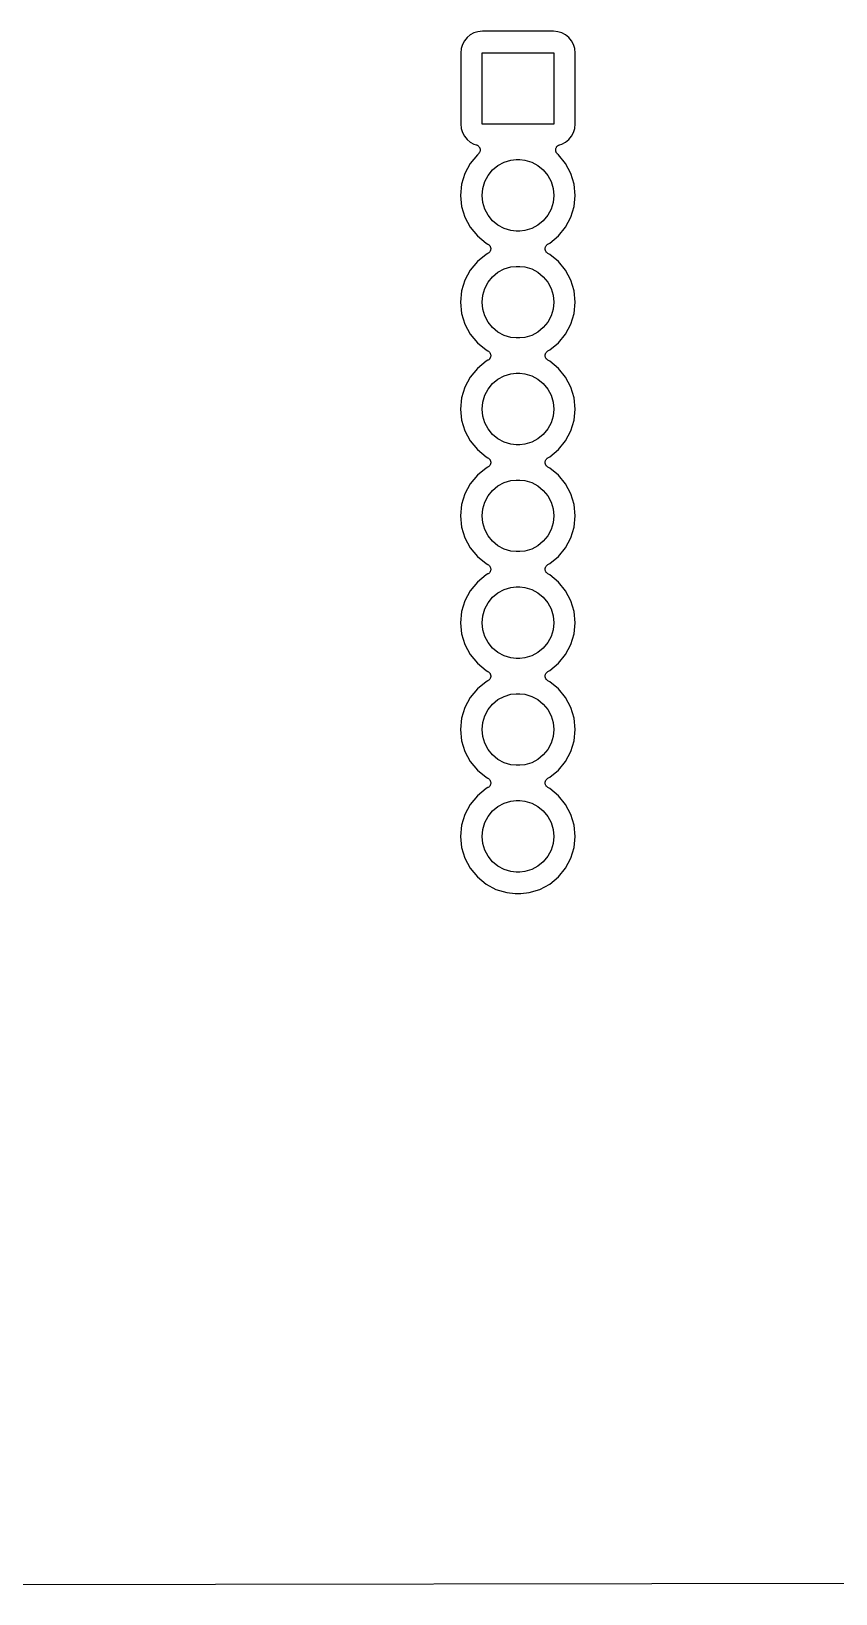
# Model space of a CAD drawing. Extents: x 1.71 to 9.75, y -6.32 to -1.22.
# Drawn here: x 8.242 to 8.996, y -6.322 to -4.859 of the extents above; entities that cross this region are included whole.
import ezdxf

# ---------------------------------------------------------------- set-up
doc = ezdxf.new("R2010")
doc.units = 0
doc.header["$MEASUREMENT"] = 0
doc.layers.add('BLACK', color=7, linetype='CONTINUOUS')

msp = doc.modelspace()

# ---------------------------------------------------------------- linework, layer by layer
at = {"layer": 'BLACK', "linetype": 'CONTINUOUS'}
for p, q in [((8.64783, -4.86817), (8.64597, -4.87164)), ((8.65032, -4.86512), (8.64783, -4.86817)), ((8.65337, -4.86263), (8.65032, -4.86512)), ((8.65684, -4.86077), (8.65337, -4.86263)), ((8.66061, -4.85962), (8.65684, -4.86077)), ((8.66478, -4.85921), (8.66061, -4.85962)), ((8.73122, -4.85921), (8.66478, -4.85921)), ((8.73539, -4.85962), (8.73122, -4.85921)), ((8.73916, -4.86077), (8.73539, -4.85962)), ((8.74263, -4.86263), (8.73916, -4.86077)), ((8.74568, -4.86512), (8.74263, -4.86263)), ((8.74817, -4.86817), (8.74568, -4.86512)), ((8.75003, -4.87164), (8.74817, -4.86817)), ((8.64482, -4.87541), (8.64441, -4.87958)), ((8.64441, -4.87958), (8.64441, -4.94602)), ((8.64597, -4.87164), (8.64482, -4.87541)), ((8.66454, -4.94626), (8.66454, -4.87934)), ((8.66454, -4.87934), (8.73146, -4.87934)), ((8.73146, -4.87934), (8.73146, -4.94626)), ((8.75118, -4.87541), (8.75003, -4.87164)), ((8.75159, -4.87958), (8.75118, -4.87541)), ((8.75159, -4.94602), (8.75159, -4.87958)), ((8.64441, -4.94602), (8.64482, -4.95019)), ((8.64482, -4.95019), (8.64597, -4.95396)), ((8.64597, -4.95396), (8.64783, -4.95743)), ((8.64783, -4.95743), (8.65032, -4.96048)), ((8.73146, -4.94626), (8.66454, -4.94626)), ((8.74568, -4.96048), (8.74817, -4.95743)), ((8.74817, -4.95743), (8.75003, -4.95396)), ((8.75003, -4.95396), (8.75118, -4.95019)), ((8.75118, -4.95019), (8.75159, -4.94602)), ((8.65032, -4.96048), (8.65337, -4.96297)), ((8.65337, -4.96297), (8.65684, -4.96483)), ((8.65684, -4.96483), (8.65908, -4.96551)), ((8.65908, -4.96551), (8.65913, -4.96553)), ((8.65913, -4.96553), (8.65913, -4.96553)), ((8.65913, -4.96553), (8.65913, -4.96553)), ((8.65913, -4.96553), (8.65915, -4.96553)), ((8.65915, -4.96553), (8.6596, -4.96572)), ((8.6596, -4.96572), (8.66003, -4.96591)), ((8.66003, -4.96591), (8.66004, -4.96591)), ((8.66004, -4.96591), (8.66005, -4.96592)), ((8.66005, -4.96592), (8.66045, -4.96619)), ((8.66045, -4.96619), (8.66084, -4.96646)), ((8.66084, -4.96646), (8.66084, -4.96646)), ((8.66084, -4.96646), (8.66085, -4.96647)), ((8.66085, -4.96647), (8.66119, -4.96682)), ((8.66119, -4.96682), (8.66152, -4.96715)), ((8.66152, -4.96715), (8.66153, -4.96716)), ((8.66153, -4.96716), (8.66153, -4.96717)), ((8.66153, -4.96717), (8.6618, -4.96757)), ((8.6618, -4.96757), (8.66206, -4.96797)), ((8.66222, -4.97223), (8.66204, -4.97266)), ((8.66206, -4.96797), (8.66206, -4.96798)), ((8.66206, -4.96798), (8.66207, -4.96799)), ((8.66207, -4.96799), (8.66225, -4.96843)), ((8.66241, -4.97178), (8.66222, -4.97223)), ((8.66225, -4.96843), (8.66243, -4.96887)), ((8.66251, -4.97129), (8.66241, -4.97176)), ((8.66241, -4.97176), (8.66241, -4.97177)), ((8.66241, -4.97177), (8.66241, -4.97178)), ((8.66243, -4.96887), (8.66243, -4.96888)), ((8.66243, -4.96888), (8.66243, -4.96889)), ((8.66243, -4.96889), (8.66252, -4.96936)), ((8.66261, -4.97082), (8.66251, -4.97129)), ((8.66252, -4.96936), (8.66261, -4.96983)), ((8.66261, -4.96983), (8.66261, -4.96984)), ((8.66261, -4.96984), (8.66261, -4.96985)), ((8.66261, -4.96985), (8.66261, -4.97033)), ((8.66261, -4.97033), (8.66261, -4.9708)), ((8.66261, -4.9708), (8.66261, -4.97081)), ((8.66261, -4.97081), (8.66261, -4.97082)), ((8.73339, -4.96978), (8.7334, -4.96977)), ((8.73339, -4.97025), (8.73339, -4.96978)), ((8.73339, -4.97073), (8.73339, -4.97025)), ((8.73339, -4.97074), (8.73339, -4.97073)), ((8.73339, -4.97076), (8.73339, -4.97074)), ((8.73348, -4.97123), (8.73339, -4.97076)), ((8.7334, -4.96976), (8.73349, -4.96929)), ((8.7334, -4.96977), (8.7334, -4.96976)), ((8.73357, -4.97169), (8.73348, -4.97123)), ((8.73349, -4.96929), (8.73359, -4.96882)), ((8.73357, -4.9717), (8.73357, -4.97169)), ((8.73357, -4.97171), (8.73357, -4.9717)), ((8.73375, -4.97216), (8.73357, -4.97171)), ((8.73359, -4.9688), (8.73378, -4.96837)), ((8.73359, -4.96881), (8.73359, -4.9688)), ((8.73359, -4.96882), (8.73359, -4.96881)), ((8.73393, -4.9726), (8.73375, -4.97216)), ((8.73378, -4.96837), (8.73397, -4.96792)), ((8.73397, -4.96791), (8.73398, -4.9679)), ((8.73397, -4.96792), (8.73397, -4.96791)), ((8.73398, -4.9679), (8.73424, -4.96751)), ((8.73424, -4.96751), (8.73451, -4.96711)), ((8.73451, -4.96711), (8.73452, -4.96711)), ((8.73452, -4.9671), (8.73487, -4.96676)), ((8.73452, -4.96711), (8.73452, -4.9671)), ((8.73487, -4.96676), (8.7352, -4.96643)), ((8.7352, -4.96643), (8.73521, -4.96642)), ((8.73521, -4.96642), (8.73522, -4.96641)), ((8.73522, -4.96641), (8.73562, -4.96615)), ((8.73562, -4.96615), (8.73601, -4.96588)), ((8.73601, -4.96588), (8.73602, -4.96588)), ((8.73602, -4.96588), (8.73603, -4.96587)), ((8.73603, -4.96587), (8.73648, -4.96569)), ((8.73648, -4.96569), (8.73692, -4.96551)), ((8.73692, -4.96551), (8.73916, -4.96483)), ((8.73916, -4.96483), (8.74263, -4.96297)), ((8.74263, -4.96297), (8.74568, -4.96048)), ((8.65333, -4.98295), (8.64837, -4.99224)), ((8.66001, -4.97481), (8.65333, -4.98295)), ((8.66081, -4.97416), (8.66001, -4.97481)), ((8.66114, -4.97383), (8.66081, -4.97416)), ((8.66148, -4.97349), (8.66114, -4.97383)), ((8.66149, -4.97348), (8.66148, -4.97349)), ((8.6615, -4.97347), (8.66149, -4.97348)), ((8.66176, -4.97308), (8.6615, -4.97347)), ((8.66203, -4.97268), (8.66176, -4.97308)), ((8.66204, -4.97266), (8.66203, -4.97267)), ((8.66203, -4.97267), (8.66203, -4.97268)), ((8.67422, -4.98902), (8.67932, -4.98484)), ((8.67932, -4.98484), (8.68513, -4.98173)), ((8.68513, -4.98173), (8.69144, -4.97982)), ((8.69144, -4.97982), (8.69636, -4.97934)), ((8.69636, -4.97934), (8.69964, -4.97934)), ((8.69964, -4.97934), (8.70456, -4.97982)), ((8.70456, -4.97982), (8.71087, -4.98173)), ((8.71087, -4.98173), (8.71668, -4.98484)), ((8.71668, -4.98484), (8.72178, -4.98902)), ((8.73393, -4.97261), (8.73393, -4.9726)), ((8.73394, -4.97262), (8.73393, -4.97261)), ((8.7342, -4.97301), (8.73394, -4.97262)), ((8.73446, -4.97342), (8.7342, -4.97301)), ((8.73447, -4.97342), (8.73446, -4.97342)), ((8.73447, -4.97343), (8.73447, -4.97342)), ((8.73481, -4.97377), (8.73447, -4.97343)), ((8.73514, -4.97412), (8.73481, -4.97377)), ((8.73516, -4.97413), (8.73514, -4.97412)), ((8.73519, -4.97416), (8.73516, -4.97413)), ((8.73516, -4.97413), (8.73516, -4.97413)), ((8.73516, -4.97413), (8.73516, -4.97413)), ((8.73599, -4.97481), (8.73519, -4.97416)), ((8.74267, -4.98295), (8.73599, -4.97481)), ((8.74763, -4.99224), (8.74267, -4.98295)), ((8.64837, -4.99224), (8.64531, -5.00232)), ((8.66502, -5.00624), (8.66693, -4.99993)), ((8.66693, -4.99993), (8.67004, -4.99412)), ((8.67004, -4.99412), (8.67422, -4.98902)), ((8.72178, -4.98902), (8.72596, -4.99412)), ((8.72596, -4.99412), (8.72907, -4.99993)), ((8.72907, -4.99993), (8.73098, -5.00624)), ((8.75069, -5.00232), (8.74763, -4.99224)), ((8.64531, -5.00232), (8.64428, -5.0128)), ((8.64428, -5.0128), (8.64531, -5.02328)), ((8.66437, -5.0128), (8.66502, -5.00624)), ((8.66502, -5.01936), (8.66437, -5.0128)), ((8.73098, -5.00624), (8.73163, -5.0128)), ((8.73163, -5.0128), (8.73098, -5.01936)), ((8.75172, -5.0128), (8.75069, -5.00232)), ((8.75069, -5.02328), (8.75172, -5.0128)), ((8.64531, -5.02328), (8.64837, -5.03336)), ((8.66693, -5.02567), (8.66502, -5.01936)), ((8.67004, -5.03148), (8.66693, -5.02567)), ((8.72907, -5.02567), (8.72596, -5.03148)), ((8.73098, -5.01936), (8.72907, -5.02567)), ((8.74763, -5.03336), (8.75069, -5.02328)), ((8.64837, -5.03336), (8.65333, -5.04265)), ((8.65333, -5.04265), (8.66001, -5.05079)), ((8.67422, -5.03658), (8.67004, -5.03148)), ((8.67932, -5.04076), (8.67422, -5.03658)), ((8.68513, -5.04387), (8.67932, -5.04076)), ((8.69144, -5.04578), (8.68513, -5.04387)), ((8.71087, -5.04387), (8.70456, -5.04578)), ((8.71668, -5.04076), (8.71087, -5.04387)), ((8.72178, -5.03658), (8.71668, -5.04076)), ((8.72596, -5.03148), (8.72178, -5.03658)), ((8.73599, -5.05079), (8.74267, -5.04265)), ((8.74267, -5.04265), (8.74763, -5.03336)), ((8.66001, -5.05079), (8.66815, -5.05747)), ((8.66815, -5.05747), (8.66988, -5.05839)), ((8.66988, -5.05839), (8.66992, -5.05841)), ((8.66992, -5.05841), (8.66992, -5.05841)), ((8.66992, -5.05841), (8.66992, -5.05841)), ((8.66992, -5.05841), (8.66994, -5.05842)), ((8.66994, -5.05842), (8.67033, -5.05869)), ((8.67033, -5.05869), (8.67072, -5.05896)), ((8.67072, -5.05896), (8.67073, -5.05897)), ((8.67073, -5.05897), (8.67074, -5.05898)), ((8.67074, -5.05898), (8.67108, -5.05932)), ((8.67108, -5.05932), (8.67141, -5.05966)), ((8.67141, -5.05966), (8.67142, -5.05967)), ((8.67142, -5.05967), (8.67142, -5.05968)), ((8.67142, -5.05968), (8.67168, -5.06007)), ((8.67168, -5.06007), (8.67195, -5.06047)), ((8.69636, -5.04626), (8.69144, -5.04578)), ((8.69964, -5.04626), (8.69636, -5.04626)), ((8.70456, -5.04578), (8.69964, -5.04626)), ((8.72409, -5.06041), (8.72435, -5.06002)), ((8.72435, -5.06002), (8.72462, -5.05962)), ((8.72462, -5.05962), (8.72463, -5.05961)), ((8.72463, -5.05961), (8.72464, -5.0596)), ((8.72464, -5.0596), (8.72498, -5.05927)), ((8.72498, -5.05927), (8.72531, -5.05893)), ((8.72531, -5.05893), (8.72532, -5.05893)), ((8.72532, -5.05893), (8.72533, -5.05892)), ((8.72533, -5.05892), (8.72573, -5.05865)), ((8.72573, -5.05865), (8.72612, -5.05839)), ((8.72612, -5.05839), (8.72785, -5.05747)), ((8.72785, -5.05747), (8.73599, -5.05079)), ((8.66001, -5.07481), (8.65333, -5.08295)), ((8.66815, -5.06813), (8.66001, -5.07481)), ((8.66988, -5.06721), (8.66815, -5.06813)), ((8.67027, -5.06695), (8.66988, -5.06721)), ((8.67067, -5.06668), (8.67027, -5.06695)), ((8.67068, -5.06667), (8.67067, -5.06668)), ((8.67069, -5.06667), (8.67068, -5.06667)), ((8.67103, -5.06633), (8.67069, -5.06667)), ((8.67136, -5.066), (8.67103, -5.06633)), ((8.67137, -5.06599), (8.67136, -5.066)), ((8.67138, -5.06598), (8.67137, -5.06599)), ((8.67165, -5.06558), (8.67138, -5.06598)), ((8.67191, -5.06519), (8.67165, -5.06558)), ((8.67192, -5.06518), (8.67191, -5.06519)), ((8.67211, -5.06473), (8.67192, -5.06517)), ((8.67192, -5.06517), (8.67192, -5.06518)), ((8.67195, -5.06047), (8.67195, -5.06048)), ((8.67195, -5.06048), (8.67196, -5.06049)), ((8.67196, -5.06049), (8.67213, -5.06093)), ((8.67229, -5.06429), (8.67211, -5.06473)), ((8.67213, -5.06093), (8.67231, -5.06138)), ((8.6723, -5.06427), (8.67229, -5.06428)), ((8.67229, -5.06428), (8.67229, -5.06429)), ((8.67239, -5.0638), (8.6723, -5.06427)), ((8.67231, -5.06138), (8.67231, -5.06139)), ((8.67231, -5.06139), (8.67232, -5.0614)), ((8.67232, -5.0614), (8.67241, -5.06187)), ((8.67249, -5.06333), (8.67239, -5.0638)), ((8.67241, -5.06187), (8.6725, -5.06234)), ((8.6725, -5.06283), (8.67249, -5.06331)), ((8.67249, -5.06331), (8.67249, -5.06332)), ((8.67249, -5.06332), (8.67249, -5.06333)), ((8.6725, -5.06234), (8.6725, -5.06235)), ((8.6725, -5.06235), (8.6725, -5.06236)), ((8.6725, -5.06236), (8.6725, -5.06283)), ((8.7235, -5.06277), (8.72351, -5.06229)), ((8.7235, -5.06324), (8.7235, -5.06277)), ((8.7235, -5.06325), (8.7235, -5.06324)), ((8.7235, -5.06326), (8.7235, -5.06325)), ((8.72359, -5.06373), (8.7235, -5.06326)), ((8.72351, -5.06227), (8.72361, -5.0618)), ((8.72351, -5.06228), (8.72351, -5.06227)), ((8.72351, -5.06229), (8.72351, -5.06228)), ((8.72368, -5.0642), (8.72359, -5.06373)), ((8.72361, -5.0618), (8.7237, -5.06133)), ((8.72369, -5.06421), (8.72368, -5.0642)), ((8.72369, -5.06422), (8.72369, -5.06421)), ((8.72387, -5.06466), (8.72369, -5.06422)), ((8.7237, -5.06133), (8.72371, -5.06132)), ((8.72371, -5.06131), (8.72389, -5.06087)), ((8.72371, -5.06132), (8.72371, -5.06131)), ((8.72404, -5.06511), (8.72387, -5.06466)), ((8.72389, -5.06087), (8.72408, -5.06043)), ((8.72405, -5.06512), (8.72404, -5.06511)), ((8.72405, -5.06513), (8.72405, -5.06512)), ((8.72432, -5.06552), (8.72405, -5.06513)), ((8.72408, -5.06042), (8.72409, -5.06041)), ((8.72408, -5.06043), (8.72408, -5.06042)), ((8.72458, -5.06592), (8.72432, -5.06552)), ((8.72458, -5.06593), (8.72458, -5.06592)), ((8.72459, -5.06594), (8.72458, -5.06593)), ((8.72492, -5.06628), (8.72459, -5.06594)), ((8.72526, -5.06662), (8.72492, -5.06628)), ((8.72527, -5.06663), (8.72526, -5.06662)), ((8.72528, -5.06664), (8.72527, -5.06663)), ((8.72566, -5.0669), (8.72528, -5.06664)), ((8.72606, -5.06718), (8.72566, -5.0669)), ((8.72608, -5.06719), (8.72606, -5.06718)), ((8.72612, -5.06721), (8.72608, -5.06719)), ((8.72608, -5.06719), (8.72608, -5.06719)), ((8.72608, -5.06719), (8.72608, -5.06719)), ((8.72785, -5.06813), (8.72612, -5.06721)), ((8.73599, -5.07481), (8.72785, -5.06813)), ((8.74267, -5.08295), (8.73599, -5.07481)), ((8.65333, -5.08295), (8.64837, -5.09224)), ((8.67004, -5.09412), (8.67422, -5.08902)), ((8.67422, -5.08902), (8.67932, -5.08484)), ((8.67932, -5.08484), (8.68513, -5.08173)), ((8.68513, -5.08173), (8.69144, -5.07982)), ((8.69144, -5.07982), (8.69636, -5.07934)), ((8.69636, -5.07934), (8.69964, -5.07934)), ((8.69964, -5.07934), (8.70456, -5.07982)), ((8.70456, -5.07982), (8.71087, -5.08173)), ((8.71087, -5.08173), (8.71668, -5.08484)), ((8.71668, -5.08484), (8.72178, -5.08902)), ((8.72178, -5.08902), (8.72596, -5.09412)), ((8.74763, -5.09224), (8.74267, -5.08295)), ((8.64531, -5.10232), (8.64428, -5.1128)), ((8.64837, -5.09224), (8.64531, -5.10232)), ((8.66502, -5.10624), (8.66693, -5.09993)), ((8.66693, -5.09993), (8.67004, -5.09412)), ((8.72596, -5.09412), (8.72907, -5.09993)), ((8.72907, -5.09993), (8.73098, -5.10624)), ((8.75069, -5.10232), (8.74763, -5.09224)), ((8.75172, -5.1128), (8.75069, -5.10232)), ((8.64428, -5.1128), (8.64531, -5.12328)), ((8.66437, -5.1128), (8.66502, -5.10624)), ((8.66502, -5.11936), (8.66437, -5.1128)), ((8.73098, -5.10624), (8.73163, -5.1128)), ((8.73163, -5.1128), (8.73098, -5.11936)), ((8.75069, -5.12328), (8.75172, -5.1128)), ((8.64531, -5.12328), (8.64837, -5.13336)), ((8.64837, -5.13336), (8.65333, -5.14265)), ((8.66693, -5.12567), (8.66502, -5.11936)), ((8.67004, -5.13148), (8.66693, -5.12567)), ((8.67422, -5.13658), (8.67004, -5.13148)), ((8.72596, -5.13148), (8.72178, -5.13658)), ((8.72907, -5.12567), (8.72596, -5.13148)), ((8.73098, -5.11936), (8.72907, -5.12567)), ((8.74267, -5.14265), (8.74763, -5.13336)), ((8.74763, -5.13336), (8.75069, -5.12328)), ((8.65333, -5.14265), (8.66001, -5.15079)), ((8.67932, -5.14076), (8.67422, -5.13658)), ((8.68513, -5.14387), (8.67932, -5.14076)), ((8.69144, -5.14578), (8.68513, -5.14387)), ((8.69636, -5.14626), (8.69144, -5.14578)), ((8.69964, -5.14626), (8.69636, -5.14626)), ((8.70456, -5.14578), (8.69964, -5.14626)), ((8.71087, -5.14387), (8.70456, -5.14578)), ((8.71668, -5.14076), (8.71087, -5.14387)), ((8.72178, -5.13658), (8.71668, -5.14076)), ((8.73599, -5.15079), (8.74267, -5.14265)), ((8.66001, -5.15079), (8.66815, -5.15747)), ((8.66815, -5.15747), (8.66988, -5.15839)), ((8.66988, -5.15839), (8.66992, -5.15841)), ((8.66992, -5.15841), (8.66992, -5.15841)), ((8.66992, -5.15841), (8.66992, -5.15841)), ((8.66992, -5.15841), (8.66994, -5.15842)), ((8.66994, -5.15842), (8.67033, -5.15869)), ((8.67033, -5.15869), (8.67072, -5.15896)), ((8.67072, -5.15896), (8.67073, -5.15897)), ((8.67073, -5.15897), (8.67074, -5.15898)), ((8.67074, -5.15898), (8.67108, -5.15932)), ((8.67108, -5.15932), (8.67141, -5.15966)), ((8.67141, -5.15966), (8.67142, -5.15967)), ((8.67142, -5.15967), (8.67142, -5.15968)), ((8.67142, -5.15968), (8.67168, -5.16007)), ((8.67168, -5.16007), (8.67195, -5.16047)), ((8.67195, -5.16047), (8.67195, -5.16048)), ((8.67195, -5.16048), (8.67196, -5.16049)), ((8.67196, -5.16049), (8.67213, -5.16093)), ((8.67213, -5.16093), (8.67231, -5.16138)), ((8.67231, -5.16138), (8.67231, -5.16139)), ((8.67231, -5.16139), (8.67232, -5.1614)), ((8.67232, -5.1614), (8.67241, -5.16187)), ((8.67241, -5.16187), (8.6725, -5.16234)), ((8.6725, -5.16234), (8.6725, -5.16235)), ((8.6725, -5.16235), (8.6725, -5.16236)), ((8.6725, -5.16236), (8.6725, -5.16283)), ((8.7235, -5.16277), (8.72351, -5.16229)), ((8.72351, -5.16227), (8.72361, -5.1618)), ((8.72351, -5.16228), (8.72351, -5.16227)), ((8.72351, -5.16229), (8.72351, -5.16228)), ((8.72361, -5.1618), (8.7237, -5.16133)), ((8.7237, -5.16133), (8.72371, -5.16132)), ((8.72371, -5.16131), (8.72389, -5.16087)), ((8.72371, -5.16132), (8.72371, -5.16131)), ((8.72389, -5.16087), (8.72408, -5.16043)), ((8.72408, -5.16042), (8.72409, -5.16041)), ((8.72408, -5.16043), (8.72408, -5.16042)), ((8.72409, -5.16041), (8.72435, -5.16002)), ((8.72435, -5.16002), (8.72462, -5.15962)), ((8.72462, -5.15962), (8.72463, -5.15961)), ((8.72463, -5.15961), (8.72464, -5.1596)), ((8.72464, -5.1596), (8.72498, -5.15927)), ((8.72498, -5.15927), (8.72531, -5.15893)), ((8.72531, -5.15893), (8.72532, -5.15893)), ((8.72532, -5.15893), (8.72533, -5.15892)), ((8.72533, -5.15892), (8.72573, -5.15865)), ((8.72573, -5.15865), (8.72612, -5.15839)), ((8.72612, -5.15839), (8.72785, -5.15747)), ((8.72785, -5.15747), (8.73599, -5.15079)), ((8.66001, -5.17481), (8.65333, -5.18295)), ((8.66815, -5.16813), (8.66001, -5.17481)), ((8.66988, -5.16721), (8.66815, -5.16813)), ((8.67027, -5.16695), (8.66988, -5.16721)), ((8.67067, -5.16668), (8.67027, -5.16695)), ((8.67068, -5.16667), (8.67067, -5.16668)), ((8.67069, -5.16667), (8.67068, -5.16667)), ((8.67103, -5.16633), (8.67069, -5.16667)), ((8.67136, -5.166), (8.67103, -5.16633)), ((8.67137, -5.16599), (8.67136, -5.166)), ((8.67138, -5.16598), (8.67137, -5.16599)), ((8.67165, -5.16558), (8.67138, -5.16598)), ((8.67191, -5.16519), (8.67165, -5.16558)), ((8.67192, -5.16518), (8.67191, -5.16519)), ((8.67211, -5.16473), (8.67192, -5.16517)), ((8.67192, -5.16517), (8.67192, -5.16518)), ((8.67229, -5.16429), (8.67211, -5.16473)), ((8.6723, -5.16427), (8.67229, -5.16428)), ((8.67229, -5.16428), (8.67229, -5.16429)), ((8.67239, -5.1638), (8.6723, -5.16427)), ((8.67249, -5.16333), (8.67239, -5.1638)), ((8.6725, -5.16283), (8.67249, -5.16331)), ((8.67249, -5.16331), (8.67249, -5.16332)), ((8.67249, -5.16332), (8.67249, -5.16333)), ((8.7235, -5.16324), (8.7235, -5.16277)), ((8.7235, -5.16325), (8.7235, -5.16324)), ((8.7235, -5.16326), (8.7235, -5.16325)), ((8.72359, -5.16373), (8.7235, -5.16326)), ((8.72368, -5.1642), (8.72359, -5.16373)), ((8.72369, -5.16421), (8.72368, -5.1642)), ((8.72369, -5.16422), (8.72369, -5.16421)), ((8.72387, -5.16466), (8.72369, -5.16422)), ((8.72404, -5.16511), (8.72387, -5.16466)), ((8.72405, -5.16512), (8.72404, -5.16511)), ((8.72405, -5.16513), (8.72405, -5.16512)), ((8.72431, -5.16552), (8.72405, -5.16513)), ((8.72458, -5.16592), (8.72431, -5.16552)), ((8.72458, -5.16593), (8.72458, -5.16592)), ((8.72459, -5.16594), (8.72458, -5.16593)), ((8.72492, -5.16628), (8.72459, -5.16594)), ((8.72526, -5.16662), (8.72492, -5.16628)), ((8.72527, -5.16663), (8.72526, -5.16662)), ((8.72528, -5.16664), (8.72527, -5.16663)), ((8.72566, -5.1669), (8.72528, -5.16664)), ((8.72606, -5.16718), (8.72566, -5.1669)), ((8.72608, -5.16719), (8.72606, -5.16718)), ((8.72612, -5.16721), (8.72608, -5.16719)), ((8.72608, -5.16719), (8.72608, -5.16719)), ((8.72608, -5.16719), (8.72608, -5.16719)), ((8.72785, -5.16813), (8.72612, -5.16721)), ((8.73599, -5.17481), (8.72785, -5.16813)), ((8.74267, -5.18295), (8.73599, -5.17481)), ((8.65333, -5.18295), (8.64837, -5.19224)), ((8.67004, -5.19412), (8.67422, -5.18902)), ((8.67422, -5.18902), (8.67932, -5.18484)), ((8.67932, -5.18484), (8.68513, -5.18173)), ((8.68513, -5.18173), (8.69144, -5.17982)), ((8.69144, -5.17982), (8.69636, -5.17934)), ((8.69636, -5.17934), (8.69964, -5.17934)), ((8.69964, -5.17934), (8.70456, -5.17982)), ((8.70456, -5.17982), (8.71087, -5.18173)), ((8.71087, -5.18173), (8.71668, -5.18484)), ((8.71668, -5.18484), (8.72178, -5.18902)), ((8.72178, -5.18902), (8.72596, -5.19412)), ((8.74763, -5.19224), (8.74267, -5.18295)), ((8.64531, -5.20232), (8.64428, -5.2128)), ((8.64837, -5.19224), (8.64531, -5.20232)), ((8.66437, -5.2128), (8.66502, -5.20624)), ((8.66502, -5.20624), (8.66693, -5.19993)), ((8.66693, -5.19993), (8.67004, -5.19412)), ((8.72596, -5.19412), (8.72907, -5.19993)), ((8.72907, -5.19993), (8.73098, -5.20624)), ((8.73098, -5.20624), (8.73163, -5.2128)), ((8.75069, -5.20232), (8.74763, -5.19224)), ((8.75172, -5.2128), (8.75069, -5.20232)), ((8.64428, -5.2128), (8.64531, -5.22328)), ((8.66502, -5.21936), (8.66437, -5.2128)), ((8.66693, -5.22567), (8.66502, -5.21936)), ((8.73098, -5.21936), (8.72907, -5.22567)), ((8.73163, -5.2128), (8.73098, -5.21936)), ((8.75069, -5.22328), (8.75172, -5.2128)), ((8.64531, -5.22328), (8.64837, -5.23336)), ((8.64837, -5.23336), (8.65333, -5.24265)), ((8.67004, -5.23148), (8.66693, -5.22567)), ((8.67422, -5.23658), (8.67004, -5.23148)), ((8.72596, -5.23148), (8.72178, -5.23658)), ((8.72907, -5.22567), (8.72596, -5.23148)), ((8.74267, -5.24265), (8.74763, -5.23336)), ((8.74763, -5.23336), (8.75069, -5.22328)), ((8.65333, -5.24265), (8.66001, -5.25079)), ((8.67932, -5.24076), (8.67422, -5.23658)), ((8.68513, -5.24387), (8.67932, -5.24076)), ((8.69144, -5.24578), (8.68513, -5.24387)), ((8.69636, -5.24626), (8.69144, -5.24578)), ((8.69964, -5.24626), (8.69636, -5.24626)), ((8.70456, -5.24578), (8.69964, -5.24626)), ((8.71087, -5.24387), (8.70456, -5.24578)), ((8.71668, -5.24076), (8.71087, -5.24387)), ((8.72178, -5.23658), (8.71668, -5.24076)), ((8.73599, -5.25079), (8.74267, -5.24265)), ((8.66001, -5.25079), (8.66815, -5.25747)), ((8.66815, -5.25747), (8.66988, -5.25839)), ((8.66988, -5.25839), (8.66992, -5.25841)), ((8.66992, -5.25841), (8.66992, -5.25841)), ((8.66992, -5.25841), (8.66992, -5.25841)), ((8.66992, -5.25841), (8.66994, -5.25842)), ((8.66994, -5.25842), (8.67033, -5.25869)), ((8.67033, -5.25869), (8.67072, -5.25896)), ((8.67072, -5.25896), (8.67073, -5.25897)), ((8.67073, -5.25897), (8.67074, -5.25898)), ((8.67074, -5.25898), (8.67108, -5.25932)), ((8.67108, -5.25932), (8.67141, -5.25966)), ((8.67141, -5.25966), (8.67142, -5.25967)), ((8.67142, -5.25967), (8.67142, -5.25968)), ((8.67142, -5.25968), (8.67168, -5.26007)), ((8.67168, -5.26007), (8.67195, -5.26047)), ((8.67211, -5.26473), (8.67192, -5.26517)), ((8.67195, -5.26047), (8.67195, -5.26048)), ((8.67195, -5.26048), (8.67196, -5.26049)), ((8.67196, -5.26049), (8.67213, -5.26093)), ((8.67229, -5.26429), (8.67211, -5.26473)), ((8.67213, -5.26093), (8.67231, -5.26138)), ((8.6723, -5.26427), (8.67229, -5.26428)), ((8.67229, -5.26428), (8.67229, -5.26429)), ((8.67239, -5.2638), (8.6723, -5.26427)), ((8.67231, -5.26138), (8.67231, -5.26139)), ((8.67231, -5.26139), (8.67232, -5.2614)), ((8.67232, -5.2614), (8.67241, -5.26187)), ((8.67249, -5.26333), (8.67239, -5.2638)), ((8.67241, -5.26187), (8.6725, -5.26234)), ((8.6725, -5.26283), (8.67249, -5.26331)), ((8.67249, -5.26331), (8.67249, -5.26332)), ((8.67249, -5.26332), (8.67249, -5.26333)), ((8.6725, -5.26234), (8.6725, -5.26235)), ((8.6725, -5.26235), (8.6725, -5.26236)), ((8.6725, -5.26236), (8.6725, -5.26283)), ((8.7235, -5.26277), (8.72351, -5.26229)), ((8.7235, -5.26324), (8.7235, -5.26277)), ((8.7235, -5.26325), (8.7235, -5.26324)), ((8.7235, -5.26326), (8.7235, -5.26325)), ((8.72359, -5.26373), (8.7235, -5.26326)), ((8.72351, -5.26227), (8.72361, -5.2618)), ((8.72351, -5.26228), (8.72351, -5.26227)), ((8.72351, -5.26229), (8.72351, -5.26228)), ((8.72368, -5.2642), (8.72359, -5.26373)), ((8.72361, -5.2618), (8.7237, -5.26133)), ((8.72369, -5.26421), (8.72368, -5.2642)), ((8.72369, -5.26422), (8.72369, -5.26421)), ((8.72386, -5.26466), (8.72369, -5.26422)), ((8.7237, -5.26133), (8.72371, -5.26132)), ((8.72371, -5.26131), (8.72389, -5.26087)), ((8.72371, -5.26132), (8.72371, -5.26131)), ((8.72404, -5.26511), (8.72386, -5.26466)), ((8.72389, -5.26087), (8.72408, -5.26043)), ((8.72408, -5.26042), (8.72409, -5.26041)), ((8.72408, -5.26043), (8.72408, -5.26042)), ((8.72409, -5.26041), (8.72435, -5.26002)), ((8.72435, -5.26002), (8.72462, -5.25962)), ((8.72462, -5.25962), (8.72463, -5.25961)), ((8.72463, -5.25961), (8.72464, -5.2596)), ((8.72464, -5.2596), (8.72498, -5.25927)), ((8.72498, -5.25927), (8.72531, -5.25893)), ((8.72531, -5.25893), (8.72532, -5.25893)), ((8.72532, -5.25893), (8.72533, -5.25892)), ((8.72533, -5.25892), (8.72573, -5.25865)), ((8.72573, -5.25865), (8.72612, -5.25839)), ((8.72612, -5.25839), (8.72785, -5.25747)), ((8.72785, -5.25747), (8.73599, -5.25079)), ((8.66001, -5.27481), (8.65333, -5.28295)), ((8.66815, -5.26813), (8.66001, -5.27481)), ((8.66988, -5.26721), (8.66815, -5.26813)), ((8.67027, -5.26695), (8.66988, -5.26721)), ((8.67067, -5.26668), (8.67027, -5.26695)), ((8.67068, -5.26667), (8.67067, -5.26668)), ((8.67069, -5.26667), (8.67068, -5.26667)), ((8.67103, -5.26633), (8.67069, -5.26667)), ((8.67136, -5.266), (8.67103, -5.26633)), ((8.67137, -5.26599), (8.67136, -5.266)), ((8.67138, -5.26598), (8.67137, -5.26599)), ((8.67165, -5.26558), (8.67138, -5.26598)), ((8.67191, -5.26519), (8.67165, -5.26558)), ((8.67192, -5.26518), (8.67191, -5.26519)), ((8.67192, -5.26517), (8.67192, -5.26518)), ((8.69144, -5.27982), (8.69636, -5.27934)), ((8.69636, -5.27934), (8.69964, -5.27934)), ((8.69964, -5.27934), (8.70456, -5.27982)), ((8.72405, -5.26512), (8.72404, -5.26511)), ((8.72405, -5.26513), (8.72405, -5.26512)), ((8.72432, -5.26552), (8.72405, -5.26513)), ((8.72458, -5.26592), (8.72432, -5.26552)), ((8.72458, -5.26593), (8.72458, -5.26592)), ((8.72459, -5.26594), (8.72458, -5.26593)), ((8.72492, -5.26628), (8.72459, -5.26594)), ((8.72526, -5.26662), (8.72492, -5.26628)), ((8.72527, -5.26663), (8.72526, -5.26662)), ((8.72528, -5.26664), (8.72527, -5.26663)), ((8.72566, -5.2669), (8.72528, -5.26664)), ((8.72606, -5.26718), (8.72566, -5.2669)), ((8.72608, -5.26719), (8.72606, -5.26718)), ((8.72612, -5.26721), (8.72608, -5.26719)), ((8.72608, -5.26719), (8.72608, -5.26719)), ((8.72608, -5.26719), (8.72608, -5.26719)), ((8.72785, -5.26813), (8.72612, -5.26721)), ((8.73599, -5.27481), (8.72785, -5.26813)), ((8.74267, -5.28295), (8.73599, -5.27481)), ((8.64837, -5.29224), (8.64531, -5.30232)), ((8.65333, -5.28295), (8.64837, -5.29224)), ((8.66693, -5.29993), (8.67004, -5.29412)), ((8.67004, -5.29412), (8.67422, -5.28902)), ((8.67422, -5.28902), (8.67932, -5.28484)), ((8.67932, -5.28484), (8.68513, -5.28173)), ((8.68513, -5.28173), (8.69144, -5.27982)), ((8.70456, -5.27982), (8.71087, -5.28173)), ((8.71087, -5.28173), (8.71668, -5.28484)), ((8.71668, -5.28484), (8.72178, -5.28902)), ((8.72178, -5.28902), (8.72596, -5.29412)), ((8.72596, -5.29412), (8.72907, -5.29993)), ((8.74763, -5.29224), (8.74267, -5.28295)), ((8.75069, -5.30232), (8.74763, -5.29224)), ((8.64531, -5.30232), (8.64428, -5.3128)), ((8.66437, -5.3128), (8.66502, -5.30624)), ((8.66502, -5.30624), (8.66693, -5.29993)), ((8.72907, -5.29993), (8.73098, -5.30624)), ((8.73098, -5.30624), (8.73163, -5.3128)), ((8.75172, -5.3128), (8.75069, -5.30232)), ((8.64428, -5.3128), (8.64531, -5.32328)), ((8.64531, -5.32328), (8.64837, -5.33336)), ((8.66502, -5.31936), (8.66437, -5.3128)), ((8.66693, -5.32567), (8.66502, -5.31936)), ((8.73098, -5.31936), (8.72907, -5.32567)), ((8.73163, -5.3128), (8.73098, -5.31936)), ((8.74763, -5.33336), (8.75069, -5.32328)), ((8.75069, -5.32328), (8.75172, -5.3128)), ((8.64837, -5.33336), (8.65333, -5.34265)), ((8.67004, -5.33148), (8.66693, -5.32567)), ((8.67422, -5.33658), (8.67004, -5.33148)), ((8.67932, -5.34076), (8.67422, -5.33658)), ((8.72178, -5.33658), (8.71668, -5.34076)), ((8.72596, -5.33148), (8.72178, -5.33658)), ((8.72907, -5.32567), (8.72596, -5.33148)), ((8.74267, -5.34265), (8.74763, -5.33336)), ((8.65333, -5.34265), (8.66001, -5.35079)), ((8.66001, -5.35079), (8.66815, -5.35747)), ((8.68513, -5.34387), (8.67932, -5.34076)), ((8.69144, -5.34578), (8.68513, -5.34387)), ((8.69636, -5.34626), (8.69144, -5.34578)), ((8.69964, -5.34626), (8.69636, -5.34626)), ((8.70456, -5.34578), (8.69964, -5.34626)), ((8.71087, -5.34387), (8.70456, -5.34578)), ((8.71668, -5.34076), (8.71087, -5.34387)), ((8.72785, -5.35747), (8.73599, -5.35079)), ((8.73599, -5.35079), (8.74267, -5.34265)), ((8.66815, -5.35747), (8.66988, -5.35839)), ((8.66988, -5.36721), (8.66815, -5.36813)), ((8.66988, -5.35839), (8.66992, -5.35841)), ((8.67027, -5.36695), (8.66988, -5.36721)), ((8.66992, -5.35841), (8.66992, -5.35841)), ((8.66992, -5.35841), (8.66992, -5.35841)), ((8.66992, -5.35841), (8.66994, -5.35842)), ((8.66994, -5.35842), (8.67033, -5.35869)), ((8.67067, -5.36668), (8.67027, -5.36695)), ((8.67033, -5.35869), (8.67072, -5.35896)), ((8.67068, -5.36667), (8.67067, -5.36668)), ((8.67069, -5.36667), (8.67068, -5.36667)), ((8.67103, -5.36633), (8.67069, -5.36667)), ((8.67072, -5.35896), (8.67073, -5.35897)), ((8.67073, -5.35897), (8.67074, -5.35898)), ((8.67074, -5.35898), (8.67108, -5.35932)), ((8.67136, -5.366), (8.67103, -5.36633)), ((8.67108, -5.35932), (8.67141, -5.35966)), ((8.67137, -5.36599), (8.67136, -5.366)), ((8.67138, -5.36598), (8.67137, -5.36599)), ((8.67165, -5.36558), (8.67138, -5.36598)), ((8.67141, -5.35966), (8.67142, -5.35967)), ((8.67142, -5.35967), (8.67142, -5.35968)), ((8.67142, -5.35968), (8.67168, -5.36007)), ((8.67191, -5.36519), (8.67165, -5.36558)), ((8.67168, -5.36007), (8.67195, -5.36047)), ((8.67192, -5.36518), (8.67191, -5.36519)), ((8.67211, -5.36473), (8.67192, -5.36517)), ((8.67192, -5.36517), (8.67192, -5.36518)), ((8.67195, -5.36047), (8.67195, -5.36048)), ((8.67195, -5.36048), (8.67196, -5.36049)), ((8.67196, -5.36049), (8.67213, -5.36093)), ((8.67229, -5.36429), (8.67211, -5.36473)), ((8.67213, -5.36093), (8.67231, -5.36138)), ((8.6723, -5.36427), (8.67229, -5.36428)), ((8.67229, -5.36428), (8.67229, -5.36429)), ((8.67239, -5.3638), (8.6723, -5.36427)), ((8.67231, -5.36138), (8.67231, -5.36139)), ((8.67231, -5.36139), (8.67232, -5.3614)), ((8.67232, -5.3614), (8.67241, -5.36186)), ((8.67249, -5.36333), (8.67239, -5.3638)), ((8.67241, -5.36186), (8.6725, -5.36234)), ((8.6725, -5.36283), (8.67249, -5.36331)), ((8.67249, -5.36331), (8.67249, -5.36332)), ((8.67249, -5.36332), (8.67249, -5.36333)), ((8.6725, -5.36234), (8.6725, -5.36235)), ((8.6725, -5.36235), (8.6725, -5.36236)), ((8.6725, -5.36236), (8.6725, -5.36283)), ((8.7235, -5.36277), (8.72351, -5.36229)), ((8.7235, -5.36324), (8.7235, -5.36277)), ((8.7235, -5.36325), (8.7235, -5.36324)), ((8.7235, -5.36326), (8.7235, -5.36325)), ((8.72359, -5.36373), (8.7235, -5.36326)), ((8.72351, -5.36227), (8.72361, -5.3618)), ((8.72351, -5.36228), (8.72351, -5.36227)), ((8.72351, -5.36229), (8.72351, -5.36228)), ((8.72368, -5.3642), (8.72359, -5.36373)), ((8.72361, -5.3618), (8.7237, -5.36133)), ((8.72369, -5.36421), (8.72368, -5.3642)), ((8.72369, -5.36422), (8.72369, -5.36421)), ((8.72387, -5.36466), (8.72369, -5.36422)), ((8.7237, -5.36133), (8.72371, -5.36132)), ((8.72371, -5.36131), (8.72389, -5.36087)), ((8.72371, -5.36132), (8.72371, -5.36131)), ((8.72404, -5.36511), (8.72387, -5.36466)), ((8.72389, -5.36087), (8.72408, -5.36043)), ((8.72405, -5.36512), (8.72404, -5.36511)), ((8.72405, -5.36513), (8.72405, -5.36512)), ((8.72432, -5.36552), (8.72405, -5.36513)), ((8.72408, -5.36042), (8.72409, -5.36041)), ((8.72408, -5.36043), (8.72408, -5.36042)), ((8.72409, -5.36041), (8.72435, -5.36002)), ((8.72458, -5.36592), (8.72432, -5.36552)), ((8.72435, -5.36002), (8.72462, -5.35962)), ((8.72458, -5.36593), (8.72458, -5.36592)), ((8.72459, -5.36594), (8.72458, -5.36593)), ((8.72492, -5.36628), (8.72459, -5.36594)), ((8.72462, -5.35962), (8.72463, -5.35961)), ((8.72463, -5.35961), (8.72464, -5.3596)), ((8.72464, -5.3596), (8.72498, -5.35927)), ((8.72526, -5.36662), (8.72492, -5.36628)), ((8.72498, -5.35927), (8.72531, -5.35893)), ((8.72527, -5.36663), (8.72526, -5.36662)), ((8.72528, -5.36664), (8.72527, -5.36663)), ((8.72566, -5.3669), (8.72528, -5.36664)), ((8.72531, -5.35893), (8.72532, -5.35893)), ((8.72532, -5.35893), (8.72533, -5.35892)), ((8.72533, -5.35892), (8.72573, -5.35865)), ((8.72606, -5.36718), (8.72566, -5.3669)), ((8.72573, -5.35865), (8.72612, -5.35839)), ((8.72608, -5.36719), (8.72606, -5.36718)), ((8.72612, -5.36721), (8.72608, -5.36719)), ((8.72608, -5.36719), (8.72608, -5.36719)), ((8.72608, -5.36719), (8.72608, -5.36719)), ((8.72612, -5.35839), (8.72785, -5.35747)), ((8.72785, -5.36813), (8.72612, -5.36721)), ((8.66001, -5.37481), (8.65333, -5.38295)), ((8.66815, -5.36813), (8.66001, -5.37481)), ((8.67932, -5.38484), (8.68513, -5.38173)), ((8.68513, -5.38173), (8.69144, -5.37982)), ((8.69144, -5.37982), (8.69636, -5.37934)), ((8.69636, -5.37934), (8.69964, -5.37934)), ((8.69964, -5.37934), (8.70456, -5.37982)), ((8.70456, -5.37982), (8.71087, -5.38173)), ((8.71087, -5.38173), (8.71668, -5.38484)), ((8.73599, -5.37481), (8.72785, -5.36813)), ((8.74267, -5.38295), (8.73599, -5.37481)), ((8.64837, -5.39224), (8.64531, -5.40232)), ((8.65333, -5.38295), (8.64837, -5.39224)), ((8.66693, -5.39993), (8.67004, -5.39412)), ((8.67004, -5.39412), (8.67422, -5.38902)), ((8.67422, -5.38902), (8.67932, -5.38484)), ((8.71668, -5.38484), (8.72178, -5.38902)), ((8.72178, -5.38902), (8.72596, -5.39412)), ((8.72596, -5.39412), (8.72907, -5.39993)), ((8.74763, -5.39224), (8.74267, -5.38295)), ((8.75069, -5.40232), (8.74763, -5.39224)), ((8.64531, -5.40232), (8.64428, -5.4128)), ((8.66437, -5.4128), (8.66502, -5.40624)), ((8.66502, -5.40624), (8.66693, -5.39993)), ((8.72907, -5.39993), (8.73098, -5.40624)), ((8.73098, -5.40624), (8.73163, -5.4128)), ((8.75172, -5.4128), (8.75069, -5.40232)), ((8.64428, -5.4128), (8.64531, -5.42328)), ((8.64531, -5.42328), (8.64837, -5.43336)), ((8.66502, -5.41936), (8.66437, -5.4128)), ((8.66693, -5.42567), (8.66502, -5.41936)), ((8.67004, -5.43148), (8.66693, -5.42567)), ((8.72907, -5.42567), (8.72596, -5.43148)), ((8.73098, -5.41936), (8.72907, -5.42567)), ((8.73163, -5.4128), (8.73098, -5.41936)), ((8.74763, -5.43336), (8.75069, -5.42328)), ((8.75069, -5.42328), (8.75172, -5.4128)), ((8.64837, -5.43336), (8.65333, -5.44265)), ((8.67422, -5.43658), (8.67004, -5.43148)), ((8.67932, -5.44076), (8.67422, -5.43658)), ((8.72178, -5.43658), (8.71668, -5.44076)), ((8.72596, -5.43148), (8.72178, -5.43658)), ((8.74267, -5.44265), (8.74763, -5.43336)), ((8.65333, -5.44265), (8.66001, -5.45079)), ((8.66001, -5.45079), (8.66815, -5.45747)), ((8.68513, -5.44387), (8.67932, -5.44076)), ((8.69144, -5.44578), (8.68513, -5.44387)), ((8.69636, -5.44626), (8.69144, -5.44578)), ((8.69964, -5.44626), (8.69636, -5.44626)), ((8.70456, -5.44578), (8.69964, -5.44626)), ((8.71087, -5.44387), (8.70456, -5.44578)), ((8.71668, -5.44076), (8.71087, -5.44387)), ((8.72785, -5.45747), (8.73599, -5.45079)), ((8.73599, -5.45079), (8.74267, -5.44265)), ((8.66815, -5.46813), (8.66001, -5.47481)), ((8.66815, -5.45747), (8.66988, -5.45839)), ((8.66988, -5.46721), (8.66815, -5.46813)), ((8.66988, -5.45839), (8.66992, -5.45841)), ((8.67027, -5.46695), (8.66988, -5.46721)), ((8.66992, -5.45841), (8.66992, -5.45841)), ((8.66992, -5.45841), (8.66992, -5.45841)), ((8.66992, -5.45841), (8.66994, -5.45842)), ((8.66994, -5.45842), (8.67033, -5.45869)), ((8.67067, -5.46668), (8.67027, -5.46695)), ((8.67033, -5.45869), (8.67072, -5.45896)), ((8.67068, -5.46667), (8.67067, -5.46668)), ((8.67069, -5.46667), (8.67068, -5.46667)), ((8.67103, -5.46633), (8.67069, -5.46667)), ((8.67072, -5.45896), (8.67073, -5.45897)), ((8.67073, -5.45897), (8.67074, -5.45898)), ((8.67074, -5.45898), (8.67108, -5.45932)), ((8.67136, -5.466), (8.67103, -5.46633)), ((8.67108, -5.45932), (8.67141, -5.45966)), ((8.67137, -5.46599), (8.67136, -5.466)), ((8.67138, -5.46598), (8.67137, -5.46599)), ((8.67165, -5.46558), (8.67138, -5.46598)), ((8.67141, -5.45966), (8.67142, -5.45967)), ((8.67142, -5.45967), (8.67142, -5.45968)), ((8.67142, -5.45968), (8.67168, -5.46007)), ((8.67191, -5.46519), (8.67165, -5.46558)), ((8.67168, -5.46007), (8.67195, -5.46047)), ((8.67192, -5.46518), (8.67191, -5.46519)), ((8.67211, -5.46473), (8.67192, -5.46517)), ((8.67192, -5.46517), (8.67192, -5.46518)), ((8.67195, -5.46047), (8.67195, -5.46048)), ((8.67195, -5.46048), (8.67196, -5.46049)), ((8.67196, -5.46049), (8.67213, -5.46093)), ((8.67229, -5.46429), (8.67211, -5.46473)), ((8.67213, -5.46093), (8.67231, -5.46138)), ((8.6723, -5.46427), (8.67229, -5.46428)), ((8.67229, -5.46428), (8.67229, -5.46429)), ((8.67239, -5.4638), (8.6723, -5.46427)), ((8.67231, -5.46138), (8.67231, -5.46139)), ((8.67231, -5.46139), (8.67232, -5.4614)), ((8.67232, -5.4614), (8.67241, -5.46186)), ((8.67249, -5.46333), (8.67239, -5.4638)), ((8.67241, -5.46186), (8.6725, -5.46234)), ((8.6725, -5.46283), (8.67249, -5.46331)), ((8.67249, -5.46331), (8.67249, -5.46332)), ((8.67249, -5.46332), (8.67249, -5.46333)), ((8.6725, -5.46234), (8.6725, -5.46235)), ((8.6725, -5.46235), (8.6725, -5.46236)), ((8.6725, -5.46236), (8.6725, -5.46283)), ((8.7235, -5.46277), (8.72351, -5.46229)), ((8.7235, -5.46324), (8.7235, -5.46277)), ((8.7235, -5.46325), (8.7235, -5.46324)), ((8.7235, -5.46326), (8.7235, -5.46325)), ((8.72359, -5.46373), (8.7235, -5.46326)), ((8.72351, -5.46227), (8.72361, -5.4618)), ((8.72351, -5.46228), (8.72351, -5.46227)), ((8.72351, -5.46229), (8.72351, -5.46228)), ((8.72368, -5.4642), (8.72359, -5.46373)), ((8.72361, -5.4618), (8.7237, -5.46133)), ((8.72369, -5.46421), (8.72368, -5.4642)), ((8.72369, -5.46422), (8.72369, -5.46421)), ((8.72387, -5.46466), (8.72369, -5.46422)), ((8.7237, -5.46133), (8.72371, -5.46132)), ((8.72371, -5.46131), (8.72389, -5.46087)), ((8.72371, -5.46132), (8.72371, -5.46131)), ((8.72404, -5.46511), (8.72387, -5.46466)), ((8.72389, -5.46087), (8.72408, -5.46043)), ((8.72405, -5.46512), (8.72404, -5.46511)), ((8.72405, -5.46513), (8.72405, -5.46512)), ((8.72432, -5.46552), (8.72405, -5.46513)), ((8.72408, -5.46042), (8.72409, -5.46041)), ((8.72408, -5.46043), (8.72408, -5.46042)), ((8.72409, -5.46041), (8.72436, -5.46002)), ((8.72458, -5.46592), (8.72432, -5.46552)), ((8.72436, -5.46002), (8.72462, -5.45962)), ((8.72458, -5.46593), (8.72458, -5.46592)), ((8.72459, -5.46594), (8.72458, -5.46593)), ((8.72492, -5.46628), (8.72459, -5.46594)), ((8.72462, -5.45962), (8.72463, -5.45961)), ((8.72463, -5.45961), (8.72464, -5.4596)), ((8.72464, -5.4596), (8.72498, -5.45927)), ((8.72526, -5.46662), (8.72492, -5.46628)), ((8.72498, -5.45927), (8.72531, -5.45893)), ((8.72527, -5.46663), (8.72526, -5.46662)), ((8.72528, -5.46664), (8.72527, -5.46663)), ((8.72566, -5.4669), (8.72528, -5.46664)), ((8.72531, -5.45893), (8.72532, -5.45893)), ((8.72532, -5.45893), (8.72533, -5.45892)), ((8.72533, -5.45892), (8.72573, -5.45865)), ((8.72606, -5.46718), (8.72566, -5.4669)), ((8.72573, -5.45865), (8.72612, -5.45839)), ((8.72608, -5.46719), (8.72606, -5.46718)), ((8.72612, -5.46721), (8.72608, -5.46719)), ((8.72608, -5.46719), (8.72608, -5.46719)), ((8.72608, -5.46719), (8.72608, -5.46719)), ((8.72612, -5.45839), (8.72785, -5.45747)), ((8.72785, -5.46813), (8.72612, -5.46721)), ((8.73599, -5.47481), (8.72785, -5.46813)), ((8.65333, -5.48295), (8.64837, -5.49224)), ((8.66001, -5.47481), (8.65333, -5.48295)), ((8.67932, -5.48484), (8.68513, -5.48173)), ((8.68513, -5.48173), (8.69144, -5.47982)), ((8.69144, -5.47982), (8.69636, -5.47934)), ((8.69636, -5.47934), (8.69964, -5.47934)), ((8.69964, -5.47934), (8.70456, -5.47982)), ((8.70456, -5.47982), (8.71087, -5.48173)), ((8.71087, -5.48173), (8.71668, -5.48484)), ((8.74267, -5.48295), (8.73599, -5.47481)), ((8.74763, -5.49224), (8.74267, -5.48295)), ((8.64837, -5.49224), (8.64531, -5.50232)), ((8.66693, -5.49993), (8.67004, -5.49412)), ((8.67004, -5.49412), (8.67422, -5.48902)), ((8.67422, -5.48902), (8.67932, -5.48484)), ((8.71668, -5.48484), (8.72178, -5.48902)), ((8.72178, -5.48902), (8.72596, -5.49412)), ((8.72596, -5.49412), (8.72907, -5.49993)), ((8.75069, -5.50232), (8.74763, -5.49224)), ((8.64531, -5.50232), (8.64428, -5.5128)), ((8.64428, -5.5128), (8.64531, -5.52328)), ((8.66437, -5.5128), (8.66502, -5.50624)), ((8.66502, -5.51936), (8.66437, -5.5128)), ((8.66502, -5.50624), (8.66693, -5.49993)), ((8.72907, -5.49993), (8.73098, -5.50624)), ((8.73098, -5.50624), (8.73163, -5.5128)), ((8.73163, -5.5128), (8.73098, -5.51936)), ((8.75172, -5.5128), (8.75069, -5.50232)), ((8.75069, -5.52328), (8.75172, -5.5128)), ((8.64531, -5.52328), (8.64837, -5.53336)), ((8.66693, -5.52567), (8.66502, -5.51936)), ((8.67004, -5.53148), (8.66693, -5.52567)), ((8.72907, -5.52567), (8.72596, -5.53148)), ((8.73098, -5.51936), (8.72907, -5.52567)), ((8.74763, -5.53336), (8.75069, -5.52328)), ((8.64837, -5.53336), (8.65333, -5.54265)), ((8.65333, -5.54265), (8.66001, -5.55079)), ((8.67422, -5.53658), (8.67004, -5.53148)), ((8.67932, -5.54076), (8.67422, -5.53658)), ((8.68513, -5.54387), (8.67932, -5.54076)), ((8.71668, -5.54076), (8.71087, -5.54387)), ((8.72178, -5.53658), (8.71668, -5.54076)), ((8.72596, -5.53148), (8.72178, -5.53658)), ((8.73599, -5.55079), (8.74267, -5.54265)), ((8.74267, -5.54265), (8.74763, -5.53336)), ((8.66001, -5.55079), (8.66815, -5.55747)), ((8.66815, -5.55747), (8.66988, -5.55839)), ((8.69144, -5.54578), (8.68513, -5.54387)), ((8.69636, -5.54626), (8.69144, -5.54578)), ((8.69964, -5.54626), (8.69636, -5.54626)), ((8.70456, -5.54578), (8.69964, -5.54626)), ((8.71087, -5.54387), (8.70456, -5.54578)), ((8.72612, -5.55839), (8.72785, -5.55747)), ((8.72785, -5.55747), (8.73599, -5.55079)), ((8.66815, -5.56813), (8.66001, -5.57481)), ((8.66988, -5.56721), (8.66815, -5.56813)), ((8.66988, -5.55839), (8.66992, -5.55841)), ((8.67027, -5.56695), (8.66988, -5.56721)), ((8.66992, -5.55841), (8.66992, -5.55841)), ((8.66992, -5.55841), (8.66992, -5.55841)), ((8.66992, -5.55841), (8.66994, -5.55842)), ((8.66994, -5.55842), (8.67033, -5.55869)), ((8.67067, -5.56668), (8.67027, -5.56695)), ((8.67033, -5.55869), (8.67072, -5.55896)), ((8.67068, -5.56667), (8.67067, -5.56668)), ((8.67069, -5.56667), (8.67068, -5.56667)), ((8.67103, -5.56633), (8.67069, -5.56667)), ((8.67072, -5.55896), (8.67073, -5.55897)), ((8.67073, -5.55897), (8.67074, -5.55898)), ((8.67074, -5.55898), (8.67108, -5.55932)), ((8.67136, -5.566), (8.67103, -5.56633)), ((8.67108, -5.55932), (8.67141, -5.55966)), ((8.67137, -5.56599), (8.67136, -5.566)), ((8.67138, -5.56598), (8.67137, -5.56599)), ((8.67165, -5.56558), (8.67138, -5.56598)), ((8.67141, -5.55966), (8.67142, -5.55967)), ((8.67142, -5.55967), (8.67142, -5.55968)), ((8.67142, -5.55968), (8.67168, -5.56007)), ((8.67191, -5.56519), (8.67165, -5.56558)), ((8.67168, -5.56007), (8.67195, -5.56047)), ((8.67192, -5.56518), (8.67191, -5.56519)), ((8.67211, -5.56473), (8.67192, -5.56517)), ((8.67192, -5.56517), (8.67192, -5.56518)), ((8.67195, -5.56047), (8.67195, -5.56048)), ((8.67195, -5.56048), (8.67196, -5.56049)), ((8.67196, -5.56049), (8.67213, -5.56093)), ((8.67229, -5.56429), (8.67211, -5.56473)), ((8.67213, -5.56093), (8.67231, -5.56138)), ((8.6723, -5.56427), (8.67229, -5.56428)), ((8.67229, -5.56428), (8.67229, -5.56429)), ((8.67239, -5.5638), (8.6723, -5.56427)), ((8.67231, -5.56138), (8.67231, -5.56139)), ((8.67231, -5.56139), (8.67232, -5.5614)), ((8.67232, -5.5614), (8.67241, -5.56187)), ((8.67249, -5.56333), (8.67239, -5.5638)), ((8.67241, -5.56187), (8.6725, -5.56234)), ((8.6725, -5.56283), (8.67249, -5.56331)), ((8.67249, -5.56331), (8.67249, -5.56332)), ((8.67249, -5.56332), (8.67249, -5.56333)), ((8.6725, -5.56234), (8.6725, -5.56235)), ((8.6725, -5.56235), (8.6725, -5.56236)), ((8.6725, -5.56236), (8.6725, -5.56283)), ((8.7235, -5.56277), (8.72351, -5.56229)), ((8.7235, -5.56324), (8.7235, -5.56277)), ((8.7235, -5.56325), (8.7235, -5.56324)), ((8.7235, -5.56326), (8.7235, -5.56325)), ((8.72359, -5.56373), (8.7235, -5.56326)), ((8.72351, -5.56227), (8.72361, -5.5618)), ((8.72351, -5.56228), (8.72351, -5.56227)), ((8.72351, -5.56229), (8.72351, -5.56228)), ((8.72368, -5.5642), (8.72359, -5.56373)), ((8.72361, -5.5618), (8.7237, -5.56133)), ((8.72369, -5.56421), (8.72368, -5.5642)), ((8.72369, -5.56422), (8.72369, -5.56421)), ((8.72386, -5.56466), (8.72369, -5.56422)), ((8.7237, -5.56133), (8.72371, -5.56132)), ((8.72371, -5.56131), (8.72389, -5.56087)), ((8.72371, -5.56132), (8.72371, -5.56131)), ((8.72404, -5.56511), (8.72386, -5.56466)), ((8.72389, -5.56087), (8.72408, -5.56043)), ((8.72405, -5.56512), (8.72404, -5.56511)), ((8.72405, -5.56513), (8.72405, -5.56512)), ((8.72432, -5.56552), (8.72405, -5.56513)), ((8.72408, -5.56042), (8.72409, -5.56041)), ((8.72408, -5.56043), (8.72408, -5.56042)), ((8.72409, -5.56041), (8.72436, -5.56002)), ((8.72458, -5.56592), (8.72432, -5.56552)), ((8.72436, -5.56002), (8.72462, -5.55962)), ((8.72458, -5.56593), (8.72458, -5.56592)), ((8.72459, -5.56594), (8.72458, -5.56593)), ((8.72492, -5.56628), (8.72459, -5.56594)), ((8.72462, -5.55962), (8.72463, -5.55961)), ((8.72463, -5.55961), (8.72464, -5.5596)), ((8.72464, -5.5596), (8.72498, -5.55927)), ((8.72526, -5.56662), (8.72492, -5.56628)), ((8.72498, -5.55927), (8.72531, -5.55893)), ((8.72527, -5.56663), (8.72526, -5.56662)), ((8.72528, -5.56664), (8.72527, -5.56663)), ((8.72566, -5.5669), (8.72528, -5.56664)), ((8.72531, -5.55893), (8.72532, -5.55893)), ((8.72532, -5.55893), (8.72533, -5.55892)), ((8.72533, -5.55892), (8.72573, -5.55865)), ((8.72606, -5.56718), (8.72566, -5.5669)), ((8.72573, -5.55865), (8.72612, -5.55839)), ((8.72608, -5.56719), (8.72606, -5.56718)), ((8.72612, -5.56721), (8.72608, -5.56719)), ((8.72608, -5.56719), (8.72608, -5.56719)), ((8.72608, -5.56719), (8.72608, -5.56719)), ((8.72785, -5.56813), (8.72612, -5.56721)), ((8.73599, -5.57481), (8.72785, -5.56813)), ((8.65333, -5.58295), (8.64837, -5.59224)), ((8.66001, -5.57481), (8.65333, -5.58295)), ((8.67422, -5.58902), (8.67932, -5.58484)), ((8.67932, -5.58484), (8.68513, -5.58173)), ((8.68513, -5.58173), (8.69144, -5.57982)), ((8.69144, -5.57982), (8.69636, -5.57934)), ((8.69636, -5.57934), (8.69964, -5.57934)), ((8.69964, -5.57934), (8.70456, -5.57982)), ((8.70456, -5.57982), (8.71087, -5.58173)), ((8.71087, -5.58173), (8.71668, -5.58484)), ((8.71668, -5.58484), (8.72178, -5.58902)), ((8.74267, -5.58295), (8.73599, -5.57481)), ((8.74763, -5.59224), (8.74267, -5.58295)), ((8.64837, -5.59224), (8.64531, -5.60232)), ((8.66502, -5.60624), (8.66693, -5.59993)), ((8.66693, -5.59993), (8.67004, -5.59412)), ((8.67004, -5.59412), (8.67422, -5.58902)), ((8.72178, -5.58902), (8.72596, -5.59412)), ((8.72596, -5.59412), (8.72907, -5.59993)), ((8.72907, -5.59993), (8.73098, -5.60624)), ((8.75069, -5.60232), (8.74763, -5.59224)), ((8.64531, -5.60232), (8.64428, -5.6128)), ((8.64428, -5.6128), (8.64531, -5.62328)), ((8.66437, -5.6128), (8.66502, -5.60624)), ((8.66502, -5.61936), (8.66437, -5.6128)), ((8.73098, -5.60624), (8.73163, -5.6128)), ((8.73163, -5.6128), (8.73098, -5.61936)), ((8.75172, -5.6128), (8.75069, -5.60232)), ((8.75069, -5.62328), (8.75172, -5.6128)), ((8.64531, -5.62328), (8.64837, -5.63336)), ((8.66693, -5.62567), (8.66502, -5.61936)), ((8.67004, -5.63148), (8.66693, -5.62567)), ((8.72907, -5.62567), (8.72596, -5.63148)), ((8.73098, -5.61936), (8.72907, -5.62567)), ((8.74763, -5.63336), (8.75069, -5.62328)), ((8.64837, -5.63336), (8.65333, -5.64265)), ((8.65333, -5.64265), (8.66001, -5.65079)), ((8.67422, -5.63658), (8.67004, -5.63148)), ((8.67932, -5.64076), (8.67422, -5.63658)), ((8.68513, -5.64387), (8.67932, -5.64076)), ((8.69144, -5.64578), (8.68513, -5.64387)), ((8.71087, -5.64387), (8.70456, -5.64578)), ((8.71668, -5.64076), (8.71087, -5.64387)), ((8.72178, -5.63658), (8.71668, -5.64076)), ((8.72596, -5.63148), (8.72178, -5.63658)), ((8.73599, -5.65079), (8.74267, -5.64265)), ((8.74267, -5.64265), (8.74763, -5.63336)), ((8.66001, -5.65079), (8.66815, -5.65747)), ((8.66815, -5.65747), (8.67744, -5.66243)), ((8.69636, -5.64626), (8.69144, -5.64578)), ((8.69964, -5.64626), (8.69636, -5.64626)), ((8.70456, -5.64578), (8.69964, -5.64626)), ((8.71856, -5.66243), (8.72785, -5.65747)), ((8.72785, -5.65747), (8.73599, -5.65079)), ((8.67744, -5.66243), (8.68752, -5.66549)), ((8.68752, -5.66549), (8.69537, -5.66626)), ((8.69537, -5.66626), (8.70063, -5.66626)), ((8.70063, -5.66626), (8.70848, -5.66549)), ((8.70848, -5.66549), (8.71856, -5.66243)), ((9.74382, -6.31123), (1.71733, -6.32171))]:
    msp.add_line(p, q, dxfattribs=at)

doc.saveas('drawing.dxf')
